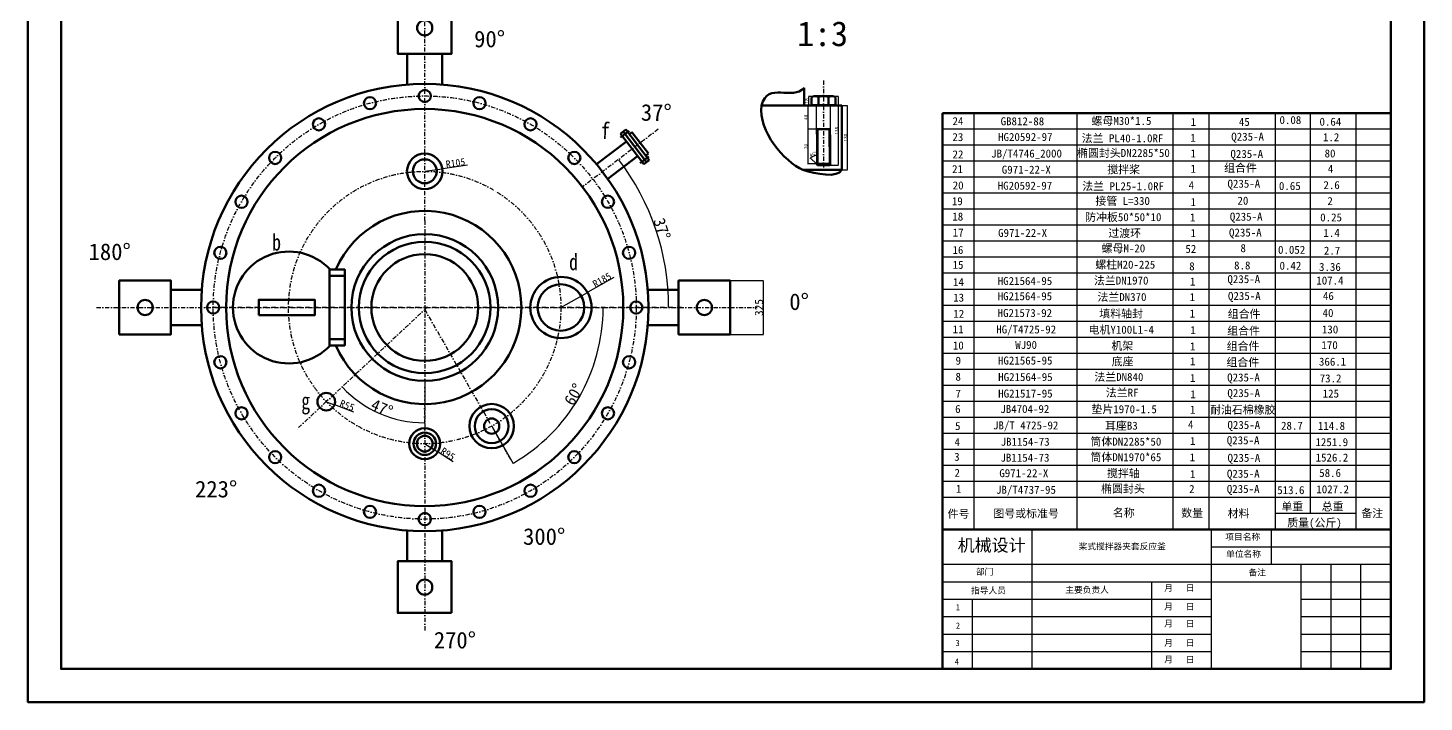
# Model space of a CAD drawing. Header units: millimetres. Extents: x 1899 to 10309, y 746 to 12636.
# Drawn here: x 1899 to 10309, y 746 to 4807 of the extents above; entities that cross this region are included whole.
import ezdxf
from ezdxf.enums import TextEntityAlignment as Align

# ---------------------------------------------------------------- set-up
doc = ezdxf.new("R2010")
doc.units = ezdxf.units.MM
doc.linetypes.add('DASHDOTX2', pattern=[50.8, 25.4, -12.7, 0, -12.7])
for name, color, linetype, lineweight in [('中心线', 3, 'DASHDOTX2', 25), ('图幅线', 4, 'Continuous', 70), ('粗实线', 4, 'Continuous', 50), ('细实线', 2, 'Continuous', 25)]:
    doc.layers.add(name, color=color, linetype=linetype, lineweight=lineweight)
doc.layers.add('文字', color=7, linetype='Continuous')
doc.styles.get("Standard").update_dxf_attribs({"font": 'simfang.ttf'})
doc.dimstyles.new('ISO-25', dxfattribs={"dimtxt": 2.5, "dimasz": 2.5, "dimexe": 1.25, "dimexo": 0.625, "dimtad": 1, "dimtxsty": 'Standard', "dimcen": 2.5, "dimadec": 0, "dimazin": 0, "dimtfac": 1, "dimtmove": 0, "dimatfit": 3, "dimfxl": 1, "dimarcsym": 0})

# ---------------------------------------------------------------- blocks, each defined once
blk = doc.blocks.new('*U207')
at = {"layer": '粗实线'}
blk.add_lwpolyline([(-162.1, 249.2), (162.1, 249.2), (162.1, -62.3), (-162.1, -62.3)], close=True, dxfattribs=at)
blk.add_lwpolyline([(-106, -249.2), (-106, -62.3), (106, -62.3), (106, -249.2)], dxfattribs=at)
blk.add_circle((0, 93.4), 45.7, dxfattribs=at)
blk = doc.blocks.new('*U208')
at = {"layer": '粗实线', "color": 0, "linetype": 'ByBlock', "lineweight": -2, "transparency": 16777216}
blk.add_blockref('*U207', (4289.7, 5174.3), dxfattribs=at)
for p, rotation in [((2698.8, 3583.3), 90), ((5880.7, 3583.3), 270), ((4289.7, 1992.3), 180)]:
    blk.add_blockref('*U207', p, dxfattribs=dict(at, rotation=rotation))
blk = doc.blocks.new('*D209')
at = {"layer": 'Defpoints', "color": 0, "transparency": 16777216}
for p in [(5695.5, 4197.1), (5238.5, 3847.8), (5622.2, 3742), (2971.8, 3122.9), (5835.6, 3122.7)]:
    blk.add_point(p, dxfattribs=at)
at = {"layer": '细实线', "color": 0, "lineweight": -2, "transparency": 16777216}
blk.add_arc((4289.9, 3122.8), 1469.2, 0.09348, 37.29185, dxfattribs=at)
at = {"layer": '细实线', "color": 0, "transparency": 16777216}
for points in [[(5458.4, 4012.7), (5459, 4013.2), (5457.2, 4015)], [(5759.5, 3125.2), (5758.6, 3125.2), (5759.1, 3122.7)]]:
    blk.add_solid(points, dxfattribs=at)
at = {"layer": '细实线', "color": 0, "transparency": 16777216, "insert": (5718.9, 3596.9), "char_height": 2.5, "attachment_point": 5, "rotation": 288.351}
blk.add_mtext('{\\H28x;37°}', dxfattribs=at)
blk = doc.blocks.new('*U210')
at = {"layer": '粗实线'}
blk.add_circle((0, 0), 36.7, dxfattribs=at)
blk = doc.blocks.new('*U211')
at = {"layer": '粗实线', "color": 0, "linetype": 'ByBlock', "lineweight": -2, "transparency": 16777216}
for p, rotation in [((4289.7, 4857.6), 89.99999999999993), ((3959.9, 4814.2), 104.9999999999999), ((4619.6, 4814.2), 74.99999999999993), ((3652.6, 4686.9), 119.9999999999998), ((4926.9, 4686.9), 59.99999999999993), ((3388.6, 4484.3), 134.9999999999998), ((5190.9, 4484.3), 44.99999999999994), ((3186.1, 4220.4), 149.9999999999998), ((5393.4, 4220.4), 29.99999999999995), ((3058.8, 3913), 164.9999999999997), ((5520.7, 3913), 15), ((3015.4, 3583.2), 180), ((3058.8, 3253.4), 194.9999999999997), ((5520.7, 3253.4), 344.9999999999991), ((3186.1, 2946), 209.9999999999996), ((5393.4, 2946), 329.9999999999993), ((3388.6, 2682.1), 224.9999999999996), ((5190.9, 2682.1), 314.9999999999993), ((3652.6, 2479.6), 239.9999999999995), ((4926.9, 2479.6), 299.9999999999993), ((3959.9, 2352.2), 254.9999999999994), ((4619.6, 2352.2), 284.9999999999994), ((4289.7, 2308.8), 269.9999999999994)]:
    blk.add_blockref('*U210', p, dxfattribs=dict(at, rotation=rotation))
blk.add_blockref('*U210', (5564.1, 3583.2), dxfattribs=at)
blk = doc.blocks.new('*D239')
at = {"layer": 'Defpoints', "color": 0, "transparency": 16777216}
for p in [(6691.7, 4395.2), (6692.4, 3981.2), (6780.8, 3981.2)]:
    blk.add_point(p, dxfattribs=at)
at = {"layer": '细实线', "color": 0, "lineweight": -2, "transparency": 16777216}
for p, q in [((6692.3, 4395.2), (6782, 4395.2)), ((6780.8, 4392.7), (6780.8, 3983.7)), ((6693, 3981.2), (6782, 3981.2))]:
    blk.add_line(p, q, dxfattribs=at)
at = {"layer": '细实线', "color": 0, "transparency": 16777216}
for points in [[(6780.4, 4392.7), (6781.2, 4392.7), (6780.8, 4395.2)], [(6780.4, 3983.7), (6781.2, 3983.7), (6780.8, 3981.2)]]:
    blk.add_solid(points, dxfattribs=at)
at = {"layer": '细实线', "color": 0, "transparency": 16777216, "insert": (6769.9, 4188.2), "char_height": 2.5, "attachment_point": 5, "rotation": 90}
blk.add_mtext('{\\H8x;138}', dxfattribs=at)
blk = doc.blocks.new('*D240')
at = {"layer": 'Defpoints', "color": 0, "transparency": 16777216}
for p in [(6802.7, 4340.6), (6802.7, 3952), (6834.8, 3952)]:
    blk.add_point(p, dxfattribs=at)
at = {"layer": '细实线', "color": 0, "lineweight": -2, "transparency": 16777216}
for p, q in [((6803.3, 4340.6), (6836, 4340.6)), ((6834.8, 4338.1), (6834.8, 3954.5)), ((6803.4, 3952), (6836, 3952))]:
    blk.add_line(p, q, dxfattribs=at)
at = {"layer": '细实线', "color": 0, "transparency": 16777216}
for points in [[(6834.4, 4338.1), (6835.2, 4338.1), (6834.8, 4340.6)], [(6834.4, 3954.5), (6835.2, 3954.5), (6834.8, 3952)]]:
    blk.add_solid(points, dxfattribs=at)
at = {"layer": '细实线', "color": 0, "transparency": 16777216, "insert": (6823.9, 4146.3), "char_height": 2.5, "attachment_point": 5, "rotation": 90}
blk.add_mtext('{\\H8x;130}', dxfattribs=at)
blk = doc.blocks.new('*D241')
at = {"layer": 'Defpoints', "color": 0, "transparency": 16777216}
for p in [(6648.7, 4197.1), (6596.4, 3987.6), (6649.1, 3987.6)]:
    blk.add_point(p, dxfattribs=at)
at = {"layer": '细实线', "color": 0, "lineweight": -2, "transparency": 16777216}
for p, q in [((6648.1, 4197.1), (6595.2, 4197.1)), ((6596.4, 4194.6), (6596.4, 3990.1)), ((6648.5, 3987.6), (6595.2, 3987.6))]:
    blk.add_line(p, q, dxfattribs=at)
at = {"layer": '细实线', "color": 0, "transparency": 16777216}
for points in [[(6596, 4194.6), (6596.8, 4194.6), (6596.4, 4197.1)], [(6596, 3990.1), (6596.8, 3990.1), (6596.4, 3987.6)]]:
    blk.add_solid(points, dxfattribs=at)
at = {"layer": '细实线', "color": 0, "transparency": 16777216, "insert": (6585.6, 4092.3), "char_height": 2.5, "attachment_point": 5, "rotation": 90}
blk.add_mtext('{\\H8x;70}', dxfattribs=at)
blk = doc.blocks.new('*D242')
at = {"layer": 'Defpoints', "color": 0, "transparency": 16777216}
for p in [(6631.7, 4395), (6602.4, 4341), (6619.6, 4341)]:
    blk.add_point(p, dxfattribs=at)
at = {"layer": '细实线', "color": 0, "lineweight": -2, "transparency": 16777216}
for p, q in [((6631.1, 4395), (6601.2, 4395)), ((6602.4, 4392.5), (6602.4, 4343.5)), ((6618.9, 4341), (6601.2, 4341))]:
    blk.add_line(p, q, dxfattribs=at)
at = {"layer": '细实线', "color": 0, "transparency": 16777216}
for points in [[(6602, 4392.5), (6602.8, 4392.5), (6602.4, 4395)], [(6602, 4343.5), (6602.8, 4343.5), (6602.4, 4341)]]:
    blk.add_solid(points, dxfattribs=at)
at = {"layer": '细实线', "color": 0, "transparency": 16777216, "insert": (6591.6, 4367.4), "char_height": 2.5, "attachment_point": 5, "rotation": 90}
blk.add_mtext('{\\H8x;18}', dxfattribs=at)
blk = doc.blocks.new('*D243')
at = {"layer": 'Defpoints', "color": 0, "transparency": 16777216}
for p in [(6648.4, 4340.6), (6596.5, 4197.1), (6648.7, 4197.1)]:
    blk.add_point(p, dxfattribs=at)
at = {"layer": '细实线', "color": 0, "lineweight": -2, "transparency": 16777216}
for p, q in [((6647.7, 4340.6), (6595.2, 4340.6)), ((6596.5, 4338.1), (6596.5, 4199.6)), ((6648.1, 4197.1), (6595.2, 4197.1))]:
    blk.add_line(p, q, dxfattribs=at)
at = {"layer": '细实线', "color": 0, "transparency": 16777216}
for points in [[(6596, 4338.1), (6596.9, 4338.1), (6596.5, 4340.6)], [(6596, 4199.6), (6596.9, 4199.6), (6596.5, 4197.1)]]:
    blk.add_solid(points, dxfattribs=at)
at = {"layer": '细实线', "color": 0, "transparency": 16777216, "insert": (6585.6, 4268.8), "char_height": 2.5, "attachment_point": 5, "rotation": 90}
blk.add_mtext('{\\H8x;48}', dxfattribs=at)
blk = doc.blocks.new('*D244')
at = {"layer": 'Defpoints', "color": 0, "transparency": 16777216}
for p in [(6655.2, 4197.1), (6640.3, 4037.8), (6649.1, 3987.6), (6655.6, 3981.1), (6655.6, 3981.1)]:
    blk.add_point(p, dxfattribs=at)
at = {"layer": '细实线', "color": 0, "lineweight": -2, "transparency": 16777216}
blk.add_line((6648.7, 3988), (6613.2, 4023.4), dxfattribs=at)
for start, end in [(90.12476, 135.12476), (85.24321, 87.68399), (137.56553, 140.00631)]:
    blk.add_arc((6655.6, 3981.1), 58.7, start, end, dxfattribs=at)
at = {"layer": '细实线', "color": 0, "transparency": 16777216}
for points in [[(6658, 4039.3), (6658, 4040.2), (6655.5, 4039.8)], [(6612, 4021), (6612.6, 4020.4), (6614, 4022.5)]]:
    blk.add_solid(points, dxfattribs=at)
at = {"layer": '细实线', "color": 0, "transparency": 16777216, "insert": (6628.9, 4045.2), "char_height": 2.5, "attachment_point": 5, "rotation": 22.62476}
blk.add_mtext('{\\H8x;45°}', dxfattribs=at)
blk = doc.blocks.new('*D262')
at = {"layer": 'Defpoints', "color": 0, "transparency": 16777216}
for p in [(4289.7, 3646.5), (4302.8, 3122.8), (3696.9, 2555.7), (3935.8, 2527.6), (4289.7, 1165.9)]:
    blk.add_point(p, dxfattribs=at)
at = {"layer": '细实线', "color": 0, "lineweight": -2, "transparency": 16777216}
blk.add_arc((4289.7, 3110.6), 682.1, 223.31774, 269.78999, dxfattribs=at)
at = {"layer": '细实线', "color": 0, "transparency": 16777216}
for points in [[(3793.2, 2642.4), (3793.8, 2643), (3791.8, 2644.5)], [(4287.2, 2429), (4287.2, 2428.2), (4289.7, 2428.6)]]:
    blk.add_solid(points, dxfattribs=at)
at = {"layer": '细实线', "color": 0, "transparency": 16777216, "insert": (4032.5, 2517.6), "char_height": 2.5, "attachment_point": 5, "rotation": 336.55386}
blk.add_mtext('{\\H28x;47°}', dxfattribs=at)
blk = doc.blocks.new('*D263')
at = {"layer": 'Defpoints', "color": 0, "transparency": 16777216}
for p in [(2313.2, 3122.8), (6292.4, 3122.8), (4289.7, 3110.6), (4693.1, 2408.5), (5110.5, 2426.3)]:
    blk.add_point(p, dxfattribs=at)
at = {"layer": '细实线', "color": 0, "lineweight": -2, "transparency": 16777216}
blk.add_line((4693.4, 2408), (4822.3, 2183.7), dxfattribs=at)
blk.add_arc((4282.7, 3122.8), 1081.8, 300.0124, 359.8676, dxfattribs=at)
at = {"layer": '细实线', "color": 0, "transparency": 16777216}
for points in [[(5364.1, 3120.3), (5365, 3120.3), (5364.5, 3122.8)], [(4824, 2185.7), (4823.6, 2186.4), (4821.7, 2184.8)]]:
    blk.add_solid(points, dxfattribs=at)
at = {"layer": '细实线', "color": 0, "transparency": 16777216, "insert": (5187.6, 2599.2), "char_height": 2.5, "attachment_point": 5, "rotation": 59.94}
blk.add_mtext('{\\H28x;60°}', dxfattribs=at)
blk = doc.blocks.new('*D264')
at = {"layer": 'Defpoints', "color": 0, "transparency": 16777216}
for p in [(6129.9, 3284.9), (6129.9, 2960.7), (6329.2, 2960.7)]:
    blk.add_point(p, dxfattribs=at)
at = {"layer": '细实线', "color": 0, "lineweight": -2, "transparency": 16777216}
for p, q in [((6130.5, 3284.9), (6330.4, 3284.9)), ((6329.2, 3282.4), (6329.2, 2963.2)), ((6130.5, 2960.7), (6330.4, 2960.7))]:
    blk.add_line(p, q, dxfattribs=at)
at = {"layer": '细实线', "color": 0, "transparency": 16777216}
for points in [[(6328.8, 3282.4), (6329.6, 3282.4), (6329.2, 3284.9)], [(6328.8, 2963.2), (6329.6, 2963.2), (6329.2, 2960.7)]]:
    blk.add_solid(points, dxfattribs=at)
at = {"layer": '细实线', "color": 0, "transparency": 16777216, "insert": (6303, 3122.8), "char_height": 2.5, "attachment_point": 5, "rotation": 90}
blk.add_mtext('{\\H20x;325}', dxfattribs=at)
blk = doc.blocks.new('*D265')
at = {"layer": 'Defpoints', "color": 0, "transparency": 16777216}
for p in [(5270.5, 3213.7), (5110.1, 3122.8)]:
    blk.add_point(p, dxfattribs=at)
at = {"layer": '细实线', "color": 0, "lineweight": -2, "transparency": 16777216}
for p, q in [((5428.8, 3303.3), (5272.7, 3214.9)), ((5110.1, 3122.8), (5270.5, 3213.7))]:
    blk.add_line(p, q, dxfattribs=at)
at = {"layer": '细实线', "color": 0, "transparency": 16777216}
blk.add_solid([(5272.5, 3215.3), (5272.9, 3214.5), (5270.5, 3213.7)], dxfattribs=at)
at = {"layer": '细实线', "color": 0, "transparency": 16777216, "insert": (5357.4, 3289), "char_height": 2.5, "attachment_point": 5, "rotation": 29.52898}
blk.add_mtext('{\\H17.283x;R185}', dxfattribs=at)
blk = doc.blocks.new('*D266')
at = {"layer": 'Defpoints', "color": 0, "transparency": 16777216}
for p in [(4395.5, 3958.9), (4289.7, 3943.3)]:
    blk.add_point(p, dxfattribs=at)
at = {"layer": '细实线', "color": 0, "lineweight": -2, "transparency": 16777216}
for p, q in [((4289.7, 3943.3), (4395.5, 3958.9)), ((4546.6, 3981.2), (4398, 3959.2))]:
    blk.add_line(p, q, dxfattribs=at)
at = {"layer": '细实线', "color": 0, "transparency": 16777216}
blk.add_solid([(4397.9, 3959.7), (4398.1, 3958.8), (4395.5, 3958.9)], dxfattribs=at)
at = {"layer": '细实线', "color": 0, "transparency": 16777216, "insert": (4474.9, 3993.5), "char_height": 2.5, "attachment_point": 5, "rotation": 8.39602}
blk.add_mtext('{\\H17.283x;R105}', dxfattribs=at)
blk = doc.blocks.new('*D267')
at = {"layer": 'Defpoints', "color": 0, "transparency": 16777216}
for p in [(4289.7, 2302.5), (4368.4, 2252.5)]:
    blk.add_point(p, dxfattribs=at)
at = {"layer": '细实线', "color": 0, "lineweight": -2, "transparency": 16777216}
for p, q in [((4289.7, 2302.5), (4368.4, 2252.5)), ((4461.1, 2193.6), (4370.5, 2251.2))]:
    blk.add_line(p, q, dxfattribs=at)
at = {"layer": '细实线', "color": 0, "transparency": 16777216}
blk.add_solid([(4370.8, 2251.5), (4370.3, 2250.8), (4368.4, 2252.5)], dxfattribs=at)
at = {"layer": '细实线', "color": 0, "transparency": 16777216, "insert": (4429, 2240.9), "char_height": 2.5, "attachment_point": 5, "rotation": 327.5825}
blk.add_mtext('{\\H17.283x;R95}', dxfattribs=at)
blk = doc.blocks.new('*D268')
at = {"layer": 'Defpoints', "color": 0, "transparency": 16777216}
for p in [(3696.7, 2555.5), (3746.4, 2536.8)]:
    blk.add_point(p, dxfattribs=at)
at = {"layer": '细实线', "color": 0, "lineweight": -2, "transparency": 16777216}
for p, q in [((3696.7, 2555.5), (3746.4, 2536.8)), ((3863.2, 2493), (3748.7, 2536))]:
    blk.add_line(p, q, dxfattribs=at)
at = {"layer": '细实线', "color": 0, "transparency": 16777216}
blk.add_solid([(3748.8, 2536.3), (3748.6, 2535.6), (3746.4, 2536.8)], dxfattribs=at)
at = {"layer": '细实线', "color": 0, "transparency": 16777216, "insert": (3822.1, 2532.5), "char_height": 2.5, "attachment_point": 5, "rotation": 339.4148}
blk.add_mtext('{\\H17.283x;R55}', dxfattribs=at)

msp = doc.modelspace()

# ---------------------------------------------------------------- linework, layer by layer
at = {"layer": '中心线'}
for p, q in [((4289.726, 3646.475), (4289.726, 5052.637)), ((6691.449, 4490.209), (6692.557, 3981.181)), ((5695.488, 4197.102), (5238.494, 3847.838)), ((6692.557, 3981.181), (6692.543, 3965.489)), ((4289.726, 3646.475), (4289.726, 1165.88)), ((2313.203, 3122.845), (6292.361, 3122.845)), ((5835.624, 3122.737), (2971.803, 3122.938)), ((4302.782, 3122.845), (3696.932, 2555.747)), ((4289.726, 3110.624), (4693.127, 2408.521)), ((4289.413, 2654.923), (4289.232, 2408.686)), ((3696.932, 2555.747), (3515.811, 2386.212)), ((4693.127, 2408.521), (4808.654, 2203.944))]:
    msp.add_line(p, q, dxfattribs=at)
for centre, radius in [((4289.726, 3122.845), 1274.384), ((4289.726, 3122.872), 820.387)]:
    msp.add_circle(centre, radius, dxfattribs=at)
at = {"layer": '图幅线'}
for points in [[(1899.461, 12635.908), (10309.461, 12635.908), (10309.461, 745.908), (1899.461, 745.908)], [(2099.461, 12435.908), (10109.461, 12435.908), (10109.461, 945.908), (2099.461, 945.908)]]:
    msp.add_lwpolyline(points, close=True, dxfattribs=at)
at = {"layer": '文字'}
for p, q in [((7598.749, 1785.908), (7598.749, 4293.051)), ((8219.461, 1785.908), (8219.461, 4293.051)), ((8798.032, 1785.908), (8798.032, 4293.051)), ((9014.129, 1785.908), (9014.129, 4293.051)), ((9415.175, 1785.908), (9415.175, 4293.051)), ((9625.322, 1882.337), (9625.322, 4293.051)), ((9901.132, 1785.908), (9901.132, 4293.051)), ((10109.461, 4196.623), (7409.461, 4196.623)), ((10109.461, 4100.194), (7409.461, 4100.194)), ((10109.461, 4003.765), (7409.461, 4003.765)), ((10109.461, 3907.337), (7409.461, 3907.337)), ((10109.461, 3810.908), (7409.461, 3810.908)), ((10109.461, 3714.48), (7409.461, 3714.48)), ((10109.461, 3618.051), (7409.461, 3618.051)), ((10109.461, 3521.623), (7409.461, 3521.623)), ((10109.461, 3425.194), (7409.461, 3425.194)), ((10109.461, 3328.765), (7409.461, 3328.765)), ((10109.461, 3232.337), (7409.461, 3232.337)), ((10109.461, 3135.908), (7409.461, 3135.908)), ((10109.461, 3039.48), (7409.461, 3039.48)), ((10109.461, 2943.051), (7409.461, 2943.051)), ((10109.461, 2846.623), (7409.461, 2846.623)), ((10109.461, 2750.194), (7409.461, 2750.194)), ((10109.461, 2653.765), (7409.461, 2653.765)), ((10109.461, 2557.337), (7409.461, 2557.337)), ((10109.461, 2460.908), (7409.461, 2460.908)), ((10109.461, 2364.48), (7409.461, 2364.48)), ((10109.461, 2268.051), (7409.461, 2268.051)), ((10109.461, 2171.623), (7409.461, 2171.623)), ((10109.461, 2075.194), (7409.461, 2075.194)), ((10109.461, 1978.765), (7409.461, 1978.765)), ((9901.132, 1882.337), (9415.175, 1882.337)), ((7949.461, 1680.908), (7949.461, 1785.908)), ((9029.461, 1680.908), (9029.461, 1785.908)), ((9389.461, 1575.908), (9389.461, 1785.908)), ((7949.461, 945.908), (7949.461, 1680.908)), ((9029.461, 1680.908), (10109.461, 1680.908)), ((9029.461, 945.908), (9029.461, 1680.908)), ((7409.461, 1575.908), (10109.461, 1575.908)), ((9569.461, 945.908), (9569.461, 1575.908)), ((9749.461, 945.908), (9749.461, 1575.908)), ((9929.461, 945.908), (9929.461, 1575.908)), ((7409.461, 1470.908), (10109.461, 1470.908)), ((8669.461, 945.908), (8669.461, 1470.908)), ((7409.461, 1365.908), (9029.461, 1365.908)), ((7589.461, 945.908), (7589.461, 1365.908)), ((9569.461, 1365.908), (10109.461, 1365.908)), ((7409.461, 1260.908), (9029.461, 1260.908)), ((9569.461, 1260.908), (10109.461, 1260.908)), ((7409.461, 1155.908), (9029.461, 1155.908)), ((9569.461, 1155.908), (10109.461, 1155.908)), ((7409.461, 1050.908), (9029.461, 1050.908)), ((9569.461, 1050.908), (10109.461, 1050.908))]:
    msp.add_line(p, q, dxfattribs=at)
at = {"layer": '文字', "lineweight": 50}
msp.add_line((10109.461, 1785.908), (7409.461, 1785.908), dxfattribs=at)
at = {"layer": '粗实线'}
for p, q in [((6576.001, 4446.033), (6576.01, 4340.556)), ((6319.145, 4340.534), (6576.01, 4340.556)), ((6576.01, 4340.556), (6802.713, 4340.576)), ((6802.713, 4340.576), (6802.747, 3952.047)), ((5324.099, 3986.237), (5504.257, 4123.892)), ((5469.081, 4169.91), (5501.675, 4194.822)), ((5539.429, 4077.874), (5469.085, 4169.91)), ((5521.422, 4186.976), (5469.376, 4147.203)), ((5485.382, 4182.363), (5626.073, 3998.288)), ((5572.019, 4102.768), (5501.675, 4194.822)), ((5522.793, 4167.187), (5537.466, 4178.402)), ((5538.214, 4178.978), (5587.436, 4114.551)), ((5539.429, 4077.874), (5609.737, 3985.81)), ((5572.015, 4102.774), (5642.34, 4010.705)), ((5636.658, 4050.124), (5587.436, 4114.551)), ((5621.228, 4038.345), (5635.906, 4049.553)), ((5392.169, 3897.437), (5572.201, 4034.996)), ((5639.993, 4031.84), (5587.954, 3992.059)), ((5609.737, 3985.81), (5642.336, 4010.71)), ((6567.991, 3952.026), (6802.747, 3952.047)), ((2971.803, 3402.938), (2971.803, 3402.938)), ((7409.461, 945.908), (7409.461, 1785.908)), ((7409.461, 1785.908), (10109.461, 1785.908))]:
    msp.add_line(p, q, dxfattribs=at)
at = {"layer": '粗实线', "ltscale": 0.5}
for p, q in [((6619.465, 4387.956), (6631.689, 4395.049)), ((6619.567, 4341.023), (6619.465, 4387.956)), ((6631.689, 4395.049), (6751.209, 4395.31)), ((6661.584, 4388.048), (6673.809, 4395.141)), ((6721.344, 4388.178), (6709.089, 4395.218)), ((6721.344, 4388.178), (6733.569, 4395.271)), ((6721.344, 4388.178), (6721.447, 4341.245)), ((6751.209, 4395.31), (6763.464, 4388.269)), ((6763.464, 4388.269), (6763.566, 4341.336)), ((6763.566, 4341.336), (6619.567, 4341.023)), ((6648.68, 4197.086), (6735.08, 4197.274)), ((6655.16, 4197.1), (6655.631, 3981.1)), ((6728.6, 4197.26), (6729.07, 3981.26)), ((6649.136, 3987.566), (6735.536, 3987.754)), ((6649.136, 3987.566), (6655.631, 3981.1)), ((6655.631, 3981.1), (6729.07, 3981.26)), ((6735.536, 3987.754), (6729.07, 3981.26))]:
    msp.add_line(p, q, dxfattribs=at)
at = {"layer": '粗实线', "lineweight": -3, "ltscale": 0.5}
for p, q in [((6648.367, 4341.085), (6649.136, 3987.566)), ((6735.536, 3987.754), (6734.767, 4341.274))]:
    msp.add_line(p, q, dxfattribs=at)
at = {"layer": '粗实线', "lineweight": 50}
for p, q in [((7409.461, 4293.051), (7409.461, 1785.908)), ((10109.461, 4293.051), (7409.461, 4293.051))]:
    msp.add_line(p, q, dxfattribs=at)
at = {"layer": '粗实线', "ltscale": 0.5}
msp.add_lwpolyline([(6649.329, 4395.088), (6661.584, 4388.048), (6661.687, 4341.114)], dxfattribs=at)
at = {"layer": '粗实线'}
for points in [[(3716.652, 3313.437), (3808.412, 3313.437), (3808.412, 3351.113), (3716.652, 3351.113)], [(3716.652, 3313.437), (3808.412, 3313.437), (3808.412, 2932.34), (3716.652, 2932.34)], [(3289.511, 3076.05), (3627.298, 3076.05), (3627.298, 3169.781), (3289.511, 3169.781)], [(3716.652, 2932.34), (3808.412, 2932.34), (3808.412, 2894.664), (3716.652, 2894.664)]]:
    msp.add_lwpolyline(points, close=True, dxfattribs=at)
for centre, radius in [((4289.726, 3122.845), 1347.358), ((4289.726, 3122.845), 1195.933), ((4289.726, 3943.259), 106.939), ((4289.726, 3943.259), 71.885), ((4289.726, 3122.737), 441.966), ((4289.726, 3122.737), 396.117), ((4289.726, 3122.737), 321.378), ((5110.113, 3122.788), 184.379), ((5110.113, 3122.788), 140.122), ((3696.669, 2555.502), 53.081), ((4693.127, 2408.521), 133.499), ((4887.696, 2524.767), 3.61310981134011e-13), ((4887.696, 2524.767), 2.40873987422674e-13), ((4693.127, 2408.521), 102.07), ((4693.127, 2408.521), 45.749), ((4289.726, 2302.485), 93.225), ((4289.726, 2302.485), 67.612), ((4289.726, 2302.485), 47.361)]:
    msp.add_circle(centre, radius, dxfattribs=at)
for centre, radius, start, end in [((4289.726, 3122.845), 582, 203.0829883, 156.907775), ((3471.35, 3122.903), 337.062, 42.6140788, 317.3792819), ((3471.35, 3122.903), 337.062, 359.9975571, 0.0024429)]:
    msp.add_arc(centre, radius, start, end, dxfattribs=at)
for points in [[(6319.145, 4340.534), (6355.881, 4486.134), (6504.533, 4366.272), (6576.001, 4446.033)], [(6319.145, 4340.534), (6296.228, 4184.095), (6454.591, 4002.827), (6567.991, 3952.026)], [(6567.991, 3952.026), (6647.363, 3926.123), (6774.702, 3901.7), (6802.747, 3952.047)]]:
    msp.add_open_spline(points, degree=3, dxfattribs=at)

# ---------------------------------------------------------------- block references
for name in ['*U208', '*U211']:
    msp.add_blockref(name, (-0.018, -460.449), dxfattribs=at)

# ---------------------------------------------------------------- texts
at = {"layer": '文字'}
for s, height, p in [('24', 48.2143, (7501.557, 4245.584)), ('GB812-88', 48.2143, (7889.926, 4244.691)), ('23', 48.2143, (7501.096, 4149.65)), ('HG20592-97', 48.2143, (7907.431, 4150.13)), ('Q235-A', 48.2143, (9246.56, 4151.97)), ('22', 48.2143, (7501.836, 4045.489)), ('JB/T4746_2000', 48.21429, (7914.907, 4050.515)), ('Q235-A', 48.2143, (9241.445, 4047.87)), ('21', 48.2143, (7499.155, 3956.642)), ('G971-22-X', 48.2143, (7913.392, 3953.302)), ('20', 48.2143, (7502.932, 3858.521)), ('HG20592-97', 48.2143, (7905.499, 3856.666)), ('Q235-A', 48.2143, (9223.865, 3868.876)), ('19', 48.2143, (7497.739, 3763.186)), ('20', 48.2143, (9218.1, 3766.418)), ('18', 48.2143, (7500.536, 3670.814)), ('Q235-A', 48.2143, (9237.824, 3670.154)), ('17', 48.2143, (7503.26, 3574.602)), ('G971-22-X', 48.2143, (7891.009, 3572.351)), ('Q235-A', 48.2143, (9232.785, 3574.579)), ('16', 48.2143, (7501.568, 3469.383)), ('15', 48.2143, (7502.297, 3379.988)), ('14', 48.2143, (7504.856, 3276.061)), ('HG21564-95', 48.2143, (7905.493, 3282.68)), ('Q235-A', 48.2143, (9223.43, 3293.776)), ('13', 48.2143, (7505.877, 3182.371)), ('HG21564-95', 48.2143, (7905.126, 3191.123)), ('Q235-A', 48.2143, (9226.614, 3192.421)), ('HG21573-92', 48.2143, (7904.781, 3089.739)), ('12', 48.2143, (7506.544, 3085.226)), ('11', 48.2143, (7502.792, 2991.602)), ('HG/T4725-92', 48.21429, (7912.582, 2990.719)), ('10', 48.2143, (7503.783, 2893.959)), ('WJ90', 48.2143, (7912.343, 2897.729)), ('9', 48.214, (7503.637, 2802.738)), ('HG21565-95', 48.2143, (7907.072, 2803.317)), ('8', 48.214, (7503.194, 2705.899)), ('HG21564-95', 48.2143, (7908.045, 2704.177)), ('Q235-A', 48.2143, (9221.805, 2701.38)), ('7', 48.214, (7503.197, 2603.754)), ('HG21517-95', 48.2143, (7908.026, 2604.617)), ('Q235-A', 48.2143, (9223.081, 2607.53)), ('6', 48.214, (7501.092, 2511.672)), ('JB4704-92', 48.2143, (7904.476, 2511.475)), ('耐油石棉橡胶', 48.2143, (9217.167, 2507.022)), ('JB/T 4725-92', 48.21429, (7909.644, 2412.864)), ('Q235-A', 48.2143, (9223.398, 2415.315)), ('5', 48.214, (7500.55, 2408.888)), ('JB1154-73', 48.2143, (7906.389, 2314.122)), ('Q235-A', 48.2143, (9219.445, 2322.951)), ('JB1154-73', 48.2143, (7905.337, 2218.235)), ('Q235-A', 48.2143, (9224.141, 2217.245)), ('G971-22-X', 48.2143, (7898.443, 2124.897)), ('Q235-A', 48.2143, (9220.358, 2121.594)), ('JB/T4737-95', 48.21429, (7911.368, 2024.74)), ('Q235-A', 48.2143, (9219.747, 2029.79))]:
    msp.add_text(s, height=height, dxfattribs=at).set_placement(p, align=Align.MIDDLE_CENTER)
for s, height, p in [('螺母M30*1.5', 48.2143, (8306.144, 4222.765)), ('1', 48.214, (8903.677, 4216.639)), ('45', 48.2143, (9193.805, 4216.856)), ('0.08', 48.2143, (9438.42, 4228.2)), ('0.64', 48.2143, (9679.472, 4218.213)), ('法兰 PL40-1.0RF', 48.21429, (8246.943, 4118.043)), ('1', 48.214, (8901.596, 4120.982)), ('1.2', 48.2143, (9700.432, 4124.689)), ('椭圆封头DN2285*50', 48.21429, (8219.461, 4029.528)), ('1', 48.214, (8902.637, 4027.072)), ('80', 48.2143, (9710.213, 4026.904)), ('搅拌桨', 48.2143, (8401.117, 3930.074)), ('1', 48.214, (8902.637, 3934.57)), ('组合件', 48.2143, (9104.772, 3939.816)), ('4', 48.214, (9729.776, 3934.357)), ('法兰 PL25-1.0RF', 48.21429, (8250.532, 3829.378)), ('4', 48.214, (8891.239, 3835.161)), ('0.65', 48.2143, (9435.119, 3830.787)), ('2.6', 48.2143, (9703.226, 3836.213)), ('接管 L=330', 48.2143, (8329.549, 3740.639)), ('2', 48.214, (9726.981, 3740.132)), ('1', 48.214, (8902.503, 3733.993)), ('防冲板50*50*10', 48.21429, (8267.639, 3643.063)), ('1', 48.214, (8899.044, 3641.455)), ('0.25', 48.2143, (9683.676, 3641.616)), ('过渡环', 48.2143, (8407.317, 3546.695)), ('1', 48.214, (8902.414, 3546.954)), ('1.4', 48.2143, (9703.239, 3548.031)), ('螺母M-20', 48.2143, (8367.019, 3455.113)), ('52', 48.2143, (8871.623, 3451.702)), ('8', 48.214, (9203.481, 3456.41)), ('0.052', 48.2143, (9429.618, 3446.569)), ('2.7', 48.2143, (9706.033, 3441.481)), ('螺柱M20-225', 48.2143, (8329.025, 3357.025)), ('8', 48.214, (8894.796, 3347.25)), ('8.8', 48.2143, (9165.043, 3352.234)), ('0.42', 48.2143, (9438.831, 3350.773)), ('3.36', 48.2143, (9676.69, 3343.228)), ('法兰DN1970', 48.2143, (8320.965, 3261.24)), ('1', 48.214, (8900.053, 3255.021)), ('107.4', 48.2143, (9660.352, 3261.451)), ('法兰DN370', 48.2143, (8341.689, 3162.001)), ('1', 48.214, (8897.94, 3161.255)), ('46 ', 48.2143, (9700.33, 3168.444)), ('填料轴封', 48.2143, (8353.232, 3061.908)), ('组合件', 48.2143, (9126.482, 3059.919)), ('40', 48.2143, (9698.109, 3066.036)), ('1', 48.214, (8897.93, 3062.617)), ('电机Y100L1-4', 48.2143, (8288.544, 2965.197)), ('1', 48.214, (8901.09, 2962.425)), ('组合件', 48.2143, (9123.747, 2958.315)), ('130', 48.2143, (9693.969, 2966.657)), ('机架', 48.2143, (8425.737, 2867.918)), ('1', 48.214, (8898.986, 2864.405)), ('组合件', 48.2143, (9120.449, 2866.404)), ('170', 48.2143, (9691.2, 2872.164)), ('底座', 48.2143, (8428.068, 2773.585)), ('1', 48.214, (8898.984, 2774.778)), ('组合件', 48.2143, (9118.803, 2768.804)), ('366.1', 48.2143, (9676.381, 2772.602)), ('法兰DN840', 48.2143, (8323.233, 2680.461)), ('1', 48.214, (8899.848, 2674.317)), ('73.2', 48.2143, (9680.547, 2671.845)), ('法兰RF', 48.2143, (8392.425, 2585.598)), ('1', 48.214, (8901.527, 2576.275)), ('125', 48.2143, (9698.614, 2580.322)), ('垫片1970-1.5', 48.2143, (8305.795, 2486.067)), ('1', 48.214, (8899.52, 2483.373)), ('耳座B3', 48.2143, (8387.598, 2386.788)), ('4', 48.214, (8887.22, 2393.349)), ('28.7', 48.2143, (9447.749, 2386.616)), ('114.8', 48.2143, (9669.45, 2385.839)), ('4', 48.214, (7481.352, 2288.898)), ('筒体DN2285*50', 48.21429, (8300.008, 2290.86)), ('1', 48.214, (8899.36, 2294.754)), ('1251.9', 48.2143, (9655.163, 2287.611)), ('3', 48.214, (7479.015, 2199.283)), ('筒体DN1970*65', 48.21429, (8299.959, 2197.174)), ('1', 48.214, (8897.687, 2196.459)), ('1526.2', 48.2143, (9656.089, 2194.636)), ('2', 48.214, (7480.698, 2102.879)), ('搅拌轴', 48.2143, (8399.369, 2099.938)), ('1', 48.214, (8899.771, 2095.088)), ('58.6', 48.2143, (9677.763, 2102.046)), ('1', 48.214, (7489.118, 2006.476)), ('椭圆封头', 48.2143, (8363.995, 2007.2)), ('2', 48.214, (8894.16, 2005.348)), ('513.6', 48.2143, (9424.958, 1998.754)), ('1027.2', 48.2143, (9660.48, 2003.761)), ('单重', 48.2143, (9449.633, 1900.066)), ('总重', 48.2143, (9692.704, 1900.031)), ('件号', 48.2143, (7439.375, 1856.074)), ('图号或标准号', 48.2143, (7715.128, 1857.972)), ('名称', 48.2143, (8434.944, 1862.108)), ('数量', 48.2143, (8846.698, 1861.252)), ('材料', 48.2143, (9126.334, 1858.473)), ('质量(公斤)', 48.2143, (9484.997, 1802.099)), ('备注', 48.2143, (9931.755, 1859.312))]:
    msp.add_text(s, height=height, dxfattribs=at).set_placement(p)
at = {"layer": '文字', "attachment_point": 1}
for s, width, gutter_width, insert, char_height in [('机械设计', 427.53502, 25, (7499.899, 1728.223), 75), ('桨式搅拌器夹套反应釜', 642.48736, 12.5, (8228.821, 1702.5), 37.5), ('{\\fFangSong|b0|i0|c134|p49;项目名称}', 244.72208, 12.5, (9112.607, 1760.156), 37.5), ('{\\fFangSong|b0|i0|c134|p49;单位名称}', 272.21448, 12.5, (9117.246, 1656.907), 37.5), ('部门', 124.13184, 12.5, (7610.077, 1549.965), 37.5), ('{\\fFangSong|b0|i0|c134|p49;备注 }', 107.56276, 12.5, (9252.236, 1545.495), 37.5), ('指导人员', 274.64276, 12.5, (7580.688, 1437.069), 37.5), ('{\\fFangSong|b0|i0|c134|p49;主要负责人}', 302.23799, 12.5, (8148.312, 1440.81), 37.5), ('{\\fFangSong|b0|i0|c134|p49;  月   日}', 336.22356, 12.5, (8693.237, 1452.026), 37.5), ('{\\fFangSong|b0|i0|c134|p49;1}', 8.67562, 12.5, (7489.031, 1336.02), 37.5), ('{\\fFangSong|b0|i0|c134|p49;  月   日}', 252.55368, 12.5, (8693.237, 1340.2), 37.5), ('{\\fFangSong|b0|i0|c134|p49;2}', 6.00271, 12.5, (7488.947, 1225.519), 37.5), ('{\\fFangSong|b0|i0|c134|p49;  月   日}', 336.22356, 12.5, (8693.237, 1237.893), 37.5), ('{\\fFangSong|b0|i0|c134|p49;3}', 0.68582, 12.5, (7486.598, 1120.823), 37.5), ('{\\fFangSong|b0|i0|c134|p49;  月   日}', 336.22356, 12.5, (8693.237, 1121.311), 37.5), ('{\\fFangSong|b0|i0|c134|p49;  月   日}', 224.14904, 12.5, (8693.237, 1021.383), 37.5), ('{\\fFangSong|b0|i0|c134|p49;4 }', 6.8603, 12.5, (7482.492, 1008.562), 37.5)]:
    msp.add_mtext_dynamic_manual_height_columns(s, width=width, gutter_width=gutter_width, heights=[0], dxfattribs=dict(at, insert=insert, char_height=char_height))
at = {"layer": '细实线', "width": 0.8}
for s, rotation, p in [('f', 358.7841966, (5377.817, 4187.916)), ('g', 0.4476913, (3572.841, 2560.313))]:
    msp.add_text(s, height=99.392, rotation=rotation, dxfattribs=at).set_placement(p, align=Align.MIDDLE_CENTER)
for s, p in [('b', (3397.142, 3515.401)), ('d', (5186.234, 3397.191))]:
    msp.add_text(s, height=99.392, dxfattribs=at).set_placement(p, align=Align.MIDDLE_CENTER)
at = {"layer": '细实线', "attachment_point": 1}
for s, width, insert, char_height in [('\\pi523.78;{\\fSimSun|b0|i0|c134|p2;Ⅱ\\P\\pi444.17;1:3}', 1172.42776, (6089.139, 5097.381), 150), ('90°', 311.31022, (4587.395, 4790.449), 100), ('180°', 311.31022, (2264.998, 3508.898), 100), ('0°', 311.31022, (6485.777, 3207.762), 100), ('223°', 365.43601, (2906.305, 2079.006), 100), ('300°', 520.03151, (4882.17, 1793.292), 100), ('270°', 311.31022, (4344.327, 1169.037), 100)]:
    msp.add_mtext_dynamic_manual_height_columns(s, width=width, gutter_width=12.5, heights=[0], dxfattribs=dict(at, insert=insert, char_height=char_height))
at = {"layer": '细实线', "insert": (5591.909, 4348.196), "char_height": 100, "attachment_point": 1, "rotation": 359.5174198}
msp.add_mtext_dynamic_manual_height_columns('37°', width=311.31022, gutter_width=12.5, heights=[0], dxfattribs=at)

# ---------------------------------------------------------------- dimensions: what is measured, and where the dimension line sits
at = {"layer": '细实线'}
dim = msp.add_linear_dim(base=(6602.428, 4341.023), p1=(6631.689, 4395.049), p2=(6619.567, 4341.023), angle=90, text='{\\H8x;18}', dimstyle='ISO-25', dxfattribs=at)
dim.commit()
dim.dimension.update_dxf_attribs({"geometry": '*D242', "text_midpoint": (6602.428, 4367.374), "dimtype": 160})
for base, p1, p2, text, picture, middle in [((6780.79, 3981.18), (6691.656, 4395.18), (6692.351, 3981.18), '{\\H8x;138}', '*D239', (6769.947, 4188.18)), ((6596.463, 4197.086), (6648.368, 4340.563), (6648.68, 4197.086), '{\\H8x;48}', '*D243', (6585.627, 4268.824)), ((6834.778, 3952.047), (6802.713, 4340.576), (6802.747, 3952.047), '{\\H8x;130}', '*D240', (6823.935, 4146.312)), ((6596.421, 3987.566), (6648.68, 4197.086), (6649.136, 3987.566), '{\\H8x;70}', '*D241', (6585.584, 4092.326)), ((6329.185, 2960.746), (6129.893, 3284.945), (6129.893, 2960.746), '{\\H20x;325}', '*D264', (6303.015, 3122.845))]:
    dim = msp.add_linear_dim(base=base, p1=p1, p2=p2, angle=90, text=text, dimstyle='ISO-25', dxfattribs=at)
    dim.commit()
    dim.dimension.update_dxf_attribs({"geometry": picture, "text_midpoint": middle})
dim = msp.add_angular_dim_2l(base=(5622.214, 3741.999), line1=((5835.624, 3122.737), (2971.803, 3122.938)), line2=((5695.488, 4197.102), (5238.494, 3847.838)), text='{\\H28x;<>}', dimstyle='ISO-25', dxfattribs=at)
dim.commit()
dim.dimension.update_dxf_attribs({"geometry": '*D209', "text_midpoint": (5684.338, 3585.396), "dimtype": 162})
for base, line1, line2, text, picture, middle in [((6640.317, 4037.758), ((6655.16, 4197.1), (6655.631, 3981.1)), ((6649.136, 3987.566), (6655.631, 3981.1)), '{\\H8x;<>}', '*D244', (6628.9, 4045.239)), ((3935.777, 2527.599), ((4289.726, 3646.475), (4289.726, 1165.88)), ((4302.782, 3122.845), (3696.932, 2555.747)), '{\\H28x;<>}', '*D262', (4032.52, 2517.568)), ((5110.473, 2426.293), ((4289.726, 3110.624), (4693.127, 2408.521)), ((2313.203, 3122.845), (6292.361, 3122.845)), '{\\H28x;<>}', '*D263', (5187.567, 2599.158))]:
    dim = msp.add_angular_dim_2l(base=base, line1=line1, line2=line2, text=text, dimstyle='ISO-25', dxfattribs=at)
    dim.commit()
    dim.dimension.update_dxf_attribs({"geometry": picture, "text_midpoint": middle})
for center, mpoint, text, picture, middle in [((4289.726, 3943.259), (4395.518, 3958.874), '{\\H17.283x;R105}', '*D266', (4478.165, 3971.072)), ((5110.113, 3122.788), (5270.542, 3213.662), '{\\H17.283x;R185}', '*D265', (5368.627, 3269.221)), ((3696.669, 2555.502), (3746.361, 2536.838), '{\\H17.283x;R55}', '*D268', (3814.125, 2511.387))]:
    dim = msp.add_radius_dim(center=center, mpoint=mpoint, text=text, dimstyle='ISO-25', dxfattribs=at)
    dim.commit()
    dim.dimension.update_dxf_attribs({"geometry": picture, "text_midpoint": middle, "dimtype": 164})
dim = msp.add_radius_dim(center=(4289.726, 2302.485), mpoint=(4368.423, 2252.508), text='{\\H17.283x;R95}', dimstyle='ISO-25', dxfattribs=at)
dim.commit()
dim.dimension.update_dxf_attribs({"geometry": '*D267', "text_midpoint": (4429.047, 2240.882)})

doc.saveas('drawing.dxf')
